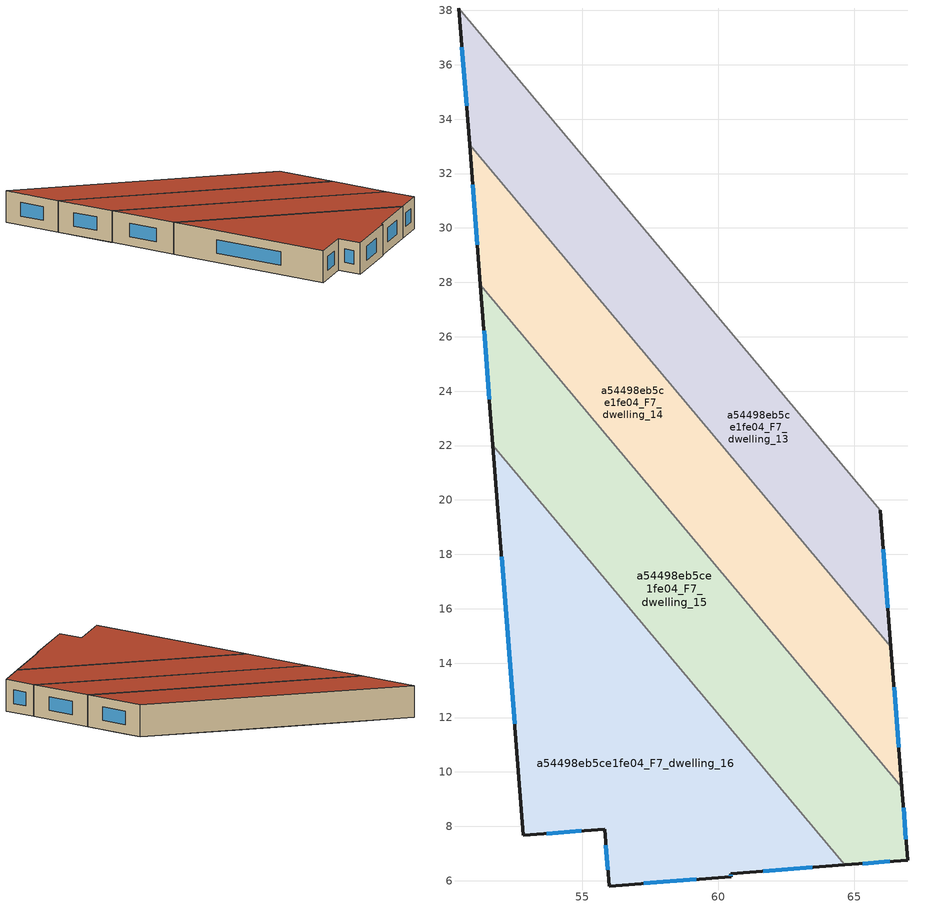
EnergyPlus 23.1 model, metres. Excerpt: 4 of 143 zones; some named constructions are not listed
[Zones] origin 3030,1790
a54498eb5ce1fe04_F7_dwelling_13
 floor to a54498eb5ce1fe04_F6_dwelling_16 (EU_floor_Construction): 66.07,18.29 66.36,14.59 62.62,19.05 z21
 floor to a54498eb5ce1fe04_F6_dwelling_13 (EU_floor_Construction): 50.48,38.08 53.89,34.02 50.74,34.71 z21
 floor to a54498eb5ce1fe04_F6_dwelling_14 (EU_floor_Construction): 53.89,34.02 60.6,26.01 55.9,27.06 50.87,33.06 50.74,34.71 z21
 floor to a54498eb5ce1fe04_F6_dwelling_15 (EU_floor_Construction): 60.6,26.01 65.97,19.62 66.07,18.29 62.62,19.05 55.9,27.06 z21
 wall outside (EU_wall_Construction): 50.47,38.09 50.87,33.06 / 66.36,14.59 65.97,19.62 z21:24
 wall to a54498eb5ce1fe04_F7_dwelling_14 (EU_wall_Construction): 50.87,33.06 66.36,14.59 z21:24
 wall to a54498eb5ce1fe04_F7_dwelling_12 (EU_wall_Construction): 65.97,19.62 50.47,38.09 z21:24
 window (EU_Window_Construction): 50.59,36.65 50.75,34.5 / 66.25,16.03 66.08,18.18 z21.86:23.14
 roof outside (EU_roof_Construction): 66.36,14.59 65.97,19.62 50.47,38.09 50.87,33.06 z24
a54498eb5ce1fe04_F7_dwelling_14
 floor to a54498eb5ce1fe04_F6_dwelling_16 (EU_floor_Construction): 62.62,19.05 66.36,14.59 66.59,11.66 64.52,12.11 57.8,20.12 z21
 floor to a54498eb5ce1fe04_F6_dwelling_15 (EU_floor_Construction): 55.9,27.06 62.62,19.05 57.8,20.12 51.27,27.91 51.25,28.09 z21
 floor to a54498eb5ce1fe04_F6_dwelling_17 (EU_floor_Construction): 66.59,11.66 66.76,9.44 64.52,12.11 z21
 floor to a54498eb5ce1fe04_F6_dwelling_14 (EU_floor_Construction): 50.87,33.06 55.9,27.06 51.25,28.09 z21
 wall outside (EU_wall_Construction): 50.87,33.06 51.27,27.91 / 66.76,9.44 66.36,14.59 z21:24
 wall to a54498eb5ce1fe04_F7_dwelling_15 (EU_wall_Construction): 51.27,27.91 66.76,9.44 z21:24
 window (EU_Window_Construction): 50.98,31.59 51.15,29.38 / 66.65,10.91 66.47,13.12 z21.86:23.14
 roof outside (EU_roof_Construction): 66.76,9.44 66.36,14.59 50.87,33.06 51.27,27.91 z24
a54498eb5ce1fe04_F7_dwelling_15
 floor to a54498eb5ce1fe04_F6_dwelling_17 (EU_floor_Construction): 64.52,12.11 66.76,9.44 66.97,6.76 64.67,6.58 59,13.34 z21
 floor to a54498eb5ce1fe04_F6_dwelling_16 (EU_floor_Construction): 57.8,20.12 64.52,12.11 59,13.34 52.28,21.34 z21
 floor adiabatic (EU_floor_Construction): 51.27,27.91 57.8,20.12 52.28,21.34 51.73,22.01 z21
 wall outside (EU_wall_Construction): 64.67,6.58 66.97,6.76 66.76,9.44 / 51.27,27.91 51.72,22.01 z21:24
 wall to a54498eb5ce1fe04_F7_dwelling_16 (EU_wall_Construction): 51.72,22.01 64.67,6.58 z21:24
 window (EU_Window_Construction): 65.33,6.63 66.31,6.71 / 51.4,26.22 51.59,23.69 / 66.91,7.53 66.82,8.68 z21.86:23.14
 roof outside (EU_roof_Construction): 66.97,6.76 66.76,9.44 51.27,27.91 51.72,22.01 64.67,6.58 z24
a54498eb5ce1fe04_F7_dwelling_16
 floor to a54498eb5ce1fe04_F6_dwelling_17 (EU_floor_Construction): 59,13.34 64.67,6.58 60.47,6.25 60.48,6.16 55.99,5.81 55.83,7.9 52.84,7.67 52.28,14.83 z21
 floor to a54498eb5ce1fe04_F6_dwelling_16 (EU_floor_Construction): 52.28,21.34 59,13.34 52.28,14.83 51.77,21.46 z21
 floor adiabatic (EU_floor_Construction): 51.73,22.01 52.28,21.34 51.77,21.46 z21
 wall outside (EU_wall_Construction): 51.72,22.01 52.84,7.67 55.83,7.9 55.99,5.81 60.48,6.16 60.47,6.25 64.67,6.58 z21:24
 window (EU_Window_Construction): 52.04,17.91 52.52,11.76 / 61.67,6.35 63.47,6.49 / 60.47,6.18 60.47,6.23 / 57.27,5.91 59.2,6.06 / 55.88,7.3 55.95,6.41 / 53.69,7.73 54.98,7.83 z21.86:23.14
 roof outside (EU_roof_Construction): 64.67,6.58 51.72,22.01 52.84,7.67 55.83,7.9 55.99,5.81 60.48,6.16 60.47,6.25 z24
[SCHEDULE:FILE] Column Number=1; Rows to Skip at Top=0; Number of Hours of Data=8760; Column Separator=Comma; Interpolate to Timestep=No; Minutes per Item=60; Adjust Schedule for Daylight Savings=Yes
Name | File
EU_Step8_GainSchedule_a54498eb5ce1fe04_F0_dwelling_17_f000 | ../../schedules/a54498eb5ce1fe04/a54498eb5ce1fe04_F0_dwelling_17_f000_gain.csv
EU_Step8_GainSchedule_a54498eb5ce1fe04_F1_dwelling_0_f000 | ../../schedules/a54498eb5ce1fe04/a54498eb5ce1fe04_F1_dwelling_0_f000_gain.csv
EU_Step8_GainSchedule_a54498eb5ce1fe04_F1_dwelling_1_f000 | ../../schedules/a54498eb5ce1fe04/a54498eb5ce1fe04_F1_dwelling_1_f000_gain.csv
EU_Step8_GainSchedule_a54498eb5ce1fe04_F1_dwelling_2_f000 | ../../schedules/a54498eb5ce1fe04/a54498eb5ce1fe04_F1_dwelling_2_f000_gain.csv
EU_Step8_GainSchedule_a54498eb5ce1fe04_F1_dwelling_3_f000 | ../../schedules/a54498eb5ce1fe04/a54498eb5ce1fe04_F1_dwelling_3_f000_gain.csv
EU_Step8_GainSchedule_a54498eb5ce1fe04_F1_dwelling_4_f000 | ../../schedules/a54498eb5ce1fe04/a54498eb5ce1fe04_F1_dwelling_4_f000_gain.csv
EU_Step8_GainSchedule_a54498eb5ce1fe04_F1_dwelling_5_f000 | ../../schedules/a54498eb5ce1fe04/a54498eb5ce1fe04_F1_dwelling_5_f000_gain.csv
EU_Step8_GainSchedule_a54498eb5ce1fe04_F1_dwelling_6_f000 | ../../schedules/a54498eb5ce1fe04/a54498eb5ce1fe04_F1_dwelling_6_f000_gain.csv
EU_Step8_GainSchedule_a54498eb5ce1fe04_F1_dwelling_7_f000 | ../../schedules/a54498eb5ce1fe04/a54498eb5ce1fe04_F1_dwelling_7_f000_gain.csv
EU_Step8_GainSchedule_a54498eb5ce1fe04_F1_dwelling_8_f000 | ../../schedules/a54498eb5ce1fe04/a54498eb5ce1fe04_F1_dwelling_8_f000_gain.csv
EU_Step8_GainSchedule_a54498eb5ce1fe04_F1_dwelling_9_f000 | ../../schedules/a54498eb5ce1fe04/a54498eb5ce1fe04_F1_dwelling_9_f000_gain.csv
EU_Step8_GainSchedule_a54498eb5ce1fe04_F1_dwelling_10_f000 | ../../schedules/a54498eb5ce1fe04/a54498eb5ce1fe04_F1_dwelling_10_f000_gain.csv
EU_Step8_GainSchedule_a54498eb5ce1fe04_F1_dwelling_11_f000 | ../../schedules/a54498eb5ce1fe04/a54498eb5ce1fe04_F1_dwelling_11_f000_gain.csv
EU_Step8_GainSchedule_a54498eb5ce1fe04_F1_dwelling_12_f000 | ../../schedules/a54498eb5ce1fe04/a54498eb5ce1fe04_F1_dwelling_12_f000_gain.csv
EU_Step8_GainSchedule_a54498eb5ce1fe04_F1_dwelling_13_f000 | ../../schedules/a54498eb5ce1fe04/a54498eb5ce1fe04_F1_dwelling_13_f000_gain.csv
EU_Step8_GainSchedule_a54498eb5ce1fe04_F1_dwelling_14_f000 | ../../schedules/a54498eb5ce1fe04/a54498eb5ce1fe04_F1_dwelling_14_f000_gain.csv
EU_Step8_GainSchedule_a54498eb5ce1fe04_F1_dwelling_15_f000 | ../../schedules/a54498eb5ce1fe04/a54498eb5ce1fe04_F1_dwelling_15_f000_gain.csv
EU_Step8_GainSchedule_a54498eb5ce1fe04_F1_dwelling_16_f000 | ../../schedules/a54498eb5ce1fe04/a54498eb5ce1fe04_F1_dwelling_16_f000_gain.csv
EU_Step8_GainSchedule_a54498eb5ce1fe04_F1_dwelling_17_f000 | ../../schedules/a54498eb5ce1fe04/a54498eb5ce1fe04_F1_dwelling_17_f000_gain.csv
